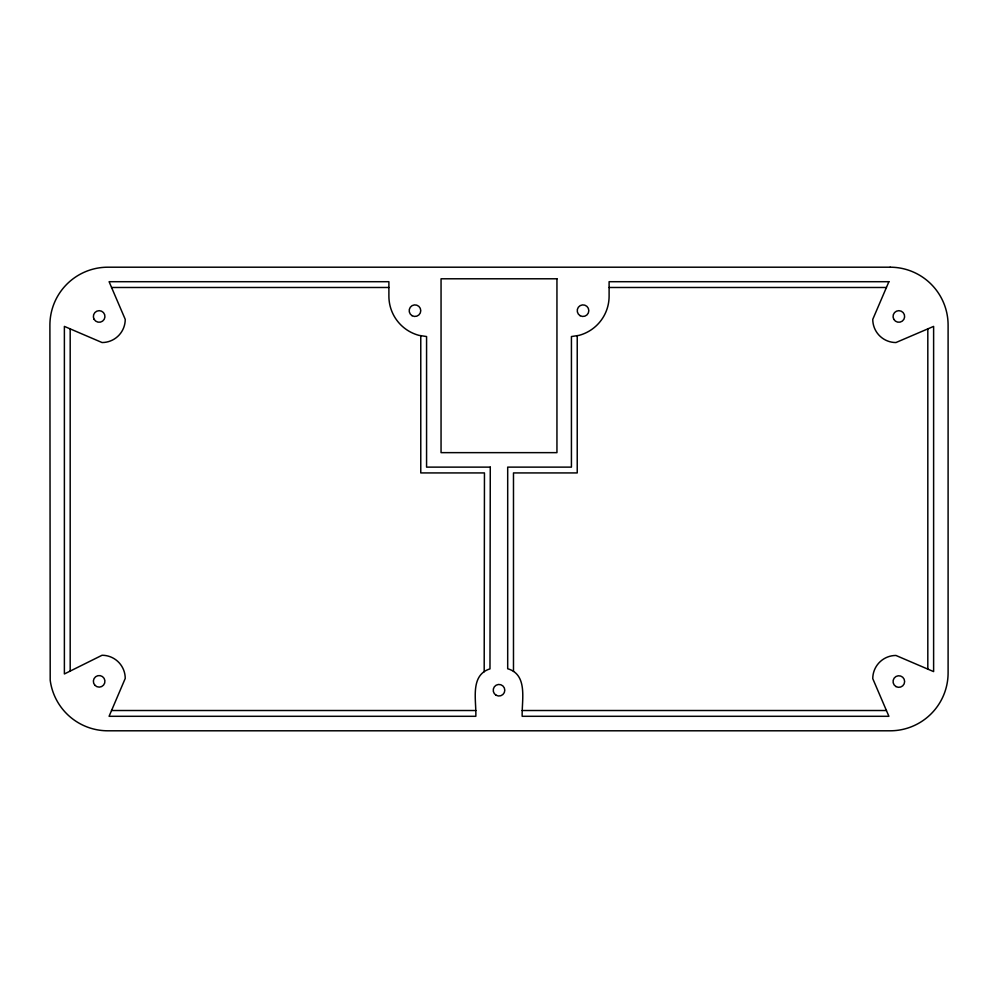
<?xml version="1.0" encoding="UTF-8"?>
<svg xmlns="http://www.w3.org/2000/svg" width="998" height="998" viewBox="0 0 998 998"><rect width="100%" height="100%" fill="white"/><g stroke="black" fill="none" stroke-linecap="round" stroke-linejoin="round"><path stroke-width="1.5" d="M484.192 671.779L484.454 472.927L420.769 472.927L420.769 335.727M111.576 287.486L388.896 287.486M609.104 287.486L886.424 287.486M111.551 710.514L475.821 710.514M522.179 710.514L886.424 710.514M927.816 328.878L927.816 669.122M577.231 335.727L577.231 472.927L513.483 472.927L513.483 671.417M70.184 328.878L70.184 671.093M490.268 467.126L489.981 668.872C469.659 675.159 476.483 700.608 475.821 716.302L109.081 716.302L125.237 678.44A23.179 23.179 0 0 0 102.058 655.262L64.383 673.962L64.383 326.396L102.058 342.539A23.179 23.179 0 0 0 125.237 319.36L109.094 281.698L388.896 281.698L388.896 296.181A40.569 40.569 0 0 0 418.96 335.365L426.57 336.551L426.57 467.126L490.268 467.126M888.906 281.698L872.763 319.36A23.179 23.179 0 0 0 895.942 342.539L933.617 326.396L933.617 671.604L895.942 655.461A23.179 23.179 0 0 0 872.763 678.64L888.906 716.302L522.179 716.302C521.617 700.596 528.316 674.673 507.695 668.747L507.695 467.126L571.43 467.126L571.43 336.551L579.04 335.365A40.569 40.569 0 0 0 609.104 296.181L609.104 281.698L888.906 281.698M890.154 267.202L107.846 267.202A57.946 57.946 0 0 0 49.9 325.161L50.199 680.237A58.146 58.146 0 0 0 107.846 730.798L890.154 730.798A57.946 57.946 0 0 0 948.1 672.839L948.1 325.161A57.946 57.946 0 0 0 890.154 267.202M556.946 278.791L441.054 278.791L441.054 452.643L556.946 452.643L556.946 278.791M94.935 685.314A5.801 5.801 0 0 0 104.703 682.994A5.801 5.801 0 0 0 97.829 675.696A5.801 5.801 0 0 0 94.935 685.314M895.942 686.562A5.801 5.801 0 0 0 904.637 681.534A5.801 5.801 0 0 0 895.942 676.519A5.801 5.801 0 0 0 895.942 686.562M893.821 319.36A5.801 5.801 0 0 0 903.864 319.36A5.801 5.801 0 0 0 898.849 310.665A5.801 5.801 0 0 0 893.821 319.36M496.106 695.244A5.801 5.801 0 0 0 504.801 690.229A5.801 5.801 0 0 0 496.106 685.214A5.801 5.801 0 0 0 496.106 695.244M94.136 319.36A5.801 5.801 0 0 0 104.179 319.36A5.801 5.801 0 0 0 99.151 310.665A5.801 5.801 0 0 0 94.136 319.36M412.074 315.692A5.801 5.801 0 0 0 420.769 310.665A5.801 5.801 0 0 0 412.074 305.65A5.801 5.801 0 0 0 412.074 315.692M580.125 315.692A5.801 5.801 0 0 0 588.82 310.665A5.801 5.801 0 0 0 580.125 305.65A5.801 5.801 0 0 0 580.125 315.692"/></g></svg>
